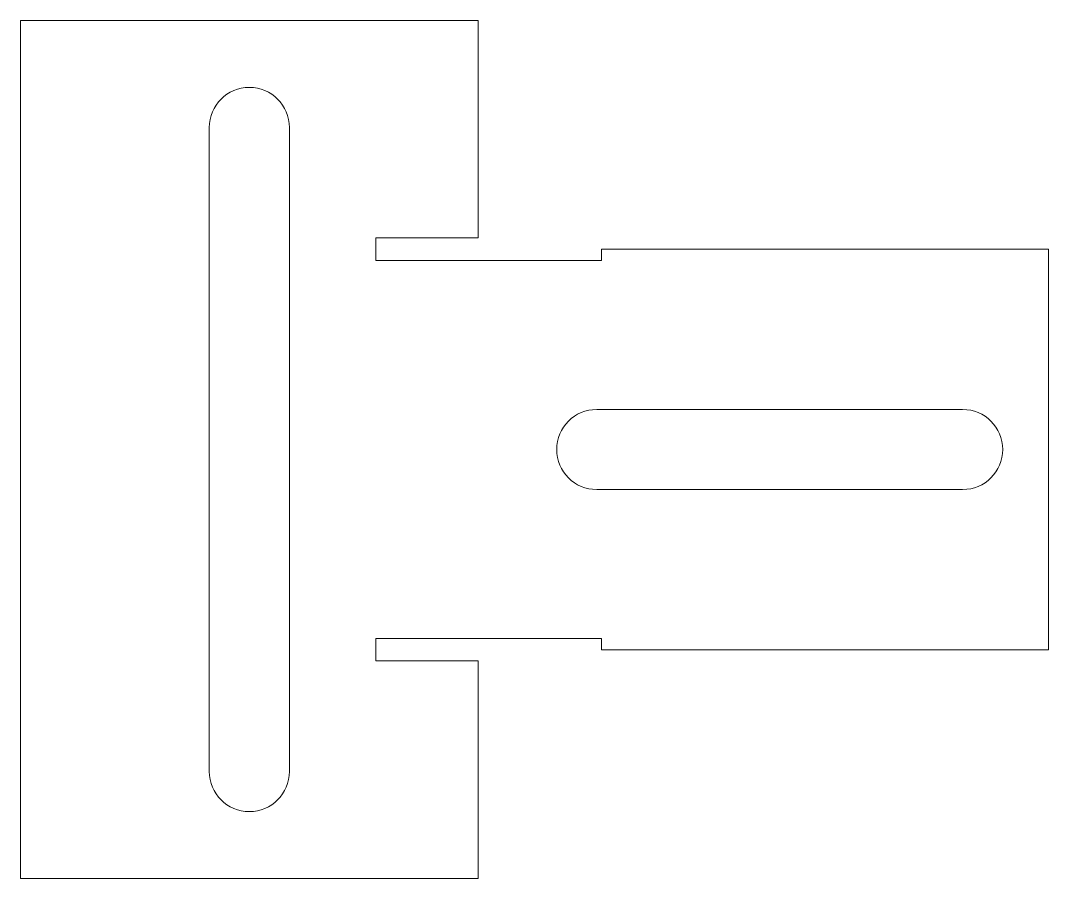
# Model space of a CAD drawing. Header units: millimetres. Extents: x 14 to 194, y 15 to 165.
import ezdxf

# ---------------------------------------------------------------- set-up
doc = ezdxf.new("R2010")
doc.units = ezdxf.units.MM

msp = doc.modelspace()

# ---------------------------------------------------------------- linework, layer by layer
at = {"color": 7, "linetype": 'Continuous', "lineweight": 15}
for p, q in [((14.1, 164.96), (14.1, 14.96)), ((94.1, 164.96), (14.1, 164.96)), ((94.1, 126.94), (94.1, 164.96)), ((47.1, 146.27), (47.1, 33.65)), ((61.1, 33.65), (61.1, 146.27)), ((94.1, 126.94), (76.2, 126.94)), ((76.2, 126.94), (76.2, 122.98)), ((115.67, 124.96), (193.8, 124.96)), ((115.67, 122.98), (115.67, 124.96)), ((193.8, 54.96), (193.8, 124.96)), ((76.2, 122.98), (115.67, 122.98)), ((114.83, 96.96), (178.8, 96.96)), ((114.83, 82.96), (178.8, 82.96)), ((76.2, 56.94), (76.2, 52.98)), ((115.67, 56.94), (76.2, 56.94)), ((115.67, 54.96), (115.67, 56.94)), ((115.67, 54.96), (193.8, 54.96)), ((76.2, 52.98), (94.1, 52.98)), ((94.1, 14.96), (94.1, 52.98)), ((14.1, 14.96), (94.1, 14.96))]:
    msp.add_line(p, q, dxfattribs=at)
for centre, start, end in [((54.1, 146.27), 0, 180), ((114.83, 89.96), 90, 270), ((178.8, 89.96), 270, 90), ((54.1, 33.65), 180, 0)]:
    msp.add_arc(centre, 7, start, end, dxfattribs=at)

doc.saveas('drawing.dxf')
